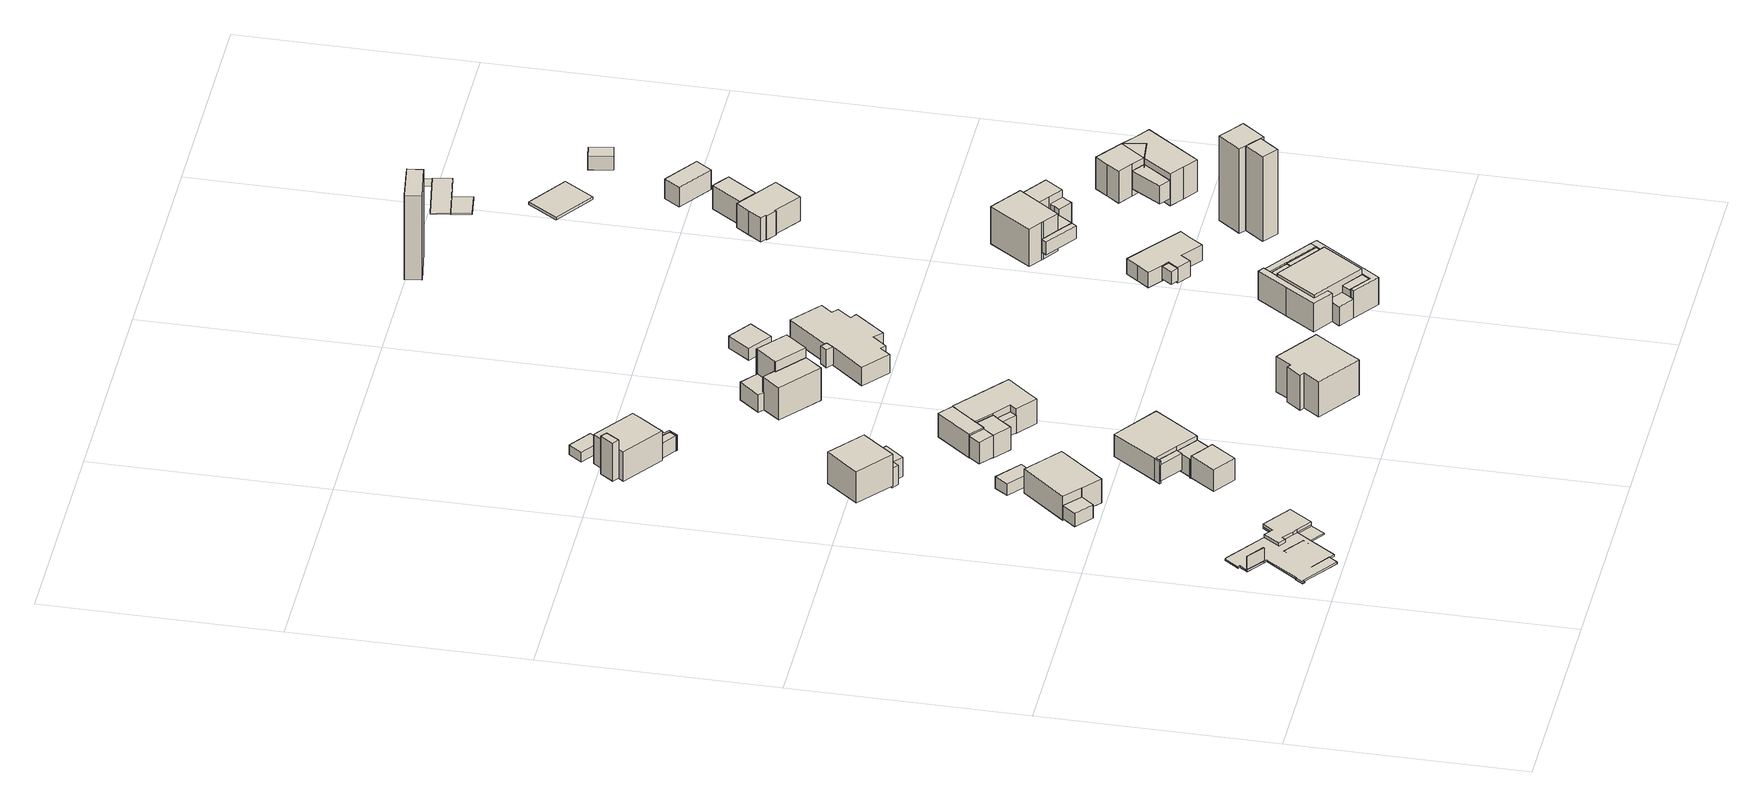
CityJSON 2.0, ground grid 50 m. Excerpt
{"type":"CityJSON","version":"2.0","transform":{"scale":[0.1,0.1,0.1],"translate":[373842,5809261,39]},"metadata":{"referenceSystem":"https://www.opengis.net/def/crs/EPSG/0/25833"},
"CityObjects":{
"building1":{"type":"Building","attributes":{"Gemeindeschluessel":"11000006","function":"31001_1010"},"address":[{"country":"Germany","locality":"Berlin","thoroughfareNumber":"7","thoroughfareName":"Schuchardtweg"}],"children":["building1-1","building1-2","building1-3","building1-4","building1-5"]},
"building1-1":{"type":"BuildingPart","attributes":{"BezugspunktDach":"2200","measuredHeight":0.392,"storeysAboveGround":2},"parents":["building1"],"geometry":[{"type":"Solid","lod":"1","boundaries":[[[[0,1,2,3,4,5,6,7,8,9,10,11,12,13,14,15,16,17,18,19,20,21,22]],[[23,24,25,26,27,28,29,30,31,32,33,34,35,36,37,38,39,40,41,42,43,44,45]],[[23,45,22,21]],[[24,23,21,20]],[[25,24,20,19]],[[26,25,19,18]],[[27,26,18,17]],[[28,27,17,16]],[[29,28,16,15]],[[30,29,15,14]],[[31,30,14,13]],[[32,31,13,12]],[[33,32,12,11]],[[34,33,11,10]],[[35,34,10,9]],[[36,35,9,8]],[[37,36,8,7]],[[38,37,7,6]],[[39,38,6,5]],[[40,39,5,4]],[[41,40,4,3]],[[42,41,3,2]],[[43,42,2,1]],[[44,43,1,0]],[[45,44,0,22]]]]}]},
"building1-2":{"type":"BuildingPart","attributes":{"BezugspunktDach":"2200","measuredHeight":3,"storeysAboveGround":2},"parents":["building1"],"geometry":[{"type":"Solid","lod":"1","boundaries":[[[[46,47,48,49]],[[50,51,52,53]],[[50,53,49,48]],[[51,50,48,47]],[[52,51,47,46]],[[53,52,46,49]]]]}]},
"building1-3":{"type":"BuildingPart","attributes":{"BezugspunktDach":"2200","measuredHeight":1.12,"storeysAboveGround":2},"parents":["building1"],"geometry":[{"type":"Solid","lod":"1","boundaries":[[[[54,55,56,57,58,59,60,61,62,63]],[[33,34,35,36,37,38,64,65,66,67]],[[33,67,63,62]],[[34,33,62,61]],[[35,34,61,60]],[[36,35,60,59]],[[37,36,59,58]],[[38,37,58,57]],[[64,38,57,56]],[[65,64,56,55]],[[66,65,55,54]],[[67,66,54,63]]]]}]},
"building1-4":{"type":"BuildingPart","attributes":{"BezugspunktDach":"2200","measuredHeight":0.116,"storeysAboveGround":2},"parents":["building1"],"geometry":[{"type":"Solid","lod":"1","boundaries":[[[[68,69,70,71,72,73,74,75,76,77,78,79,80,81]],[[82,83,84,85,86,87,88,89,90,91,92,93,94,95]],[[82,95,81,80]],[[83,82,80,79]],[[84,83,79,78]],[[85,84,78,77]],[[86,85,77,76]],[[87,86,76,75]],[[90,89,73,72]],[[91,90,72,71]],[[92,91,71,70]],[[93,92,70,69]],[[94,93,69,68]],[[95,94,68,81]],[[88,87,75,74]],[[88,74,73,89]]]]}]},
"building1-5":{"type":"BuildingPart","attributes":{"BezugspunktDach":"2200","measuredHeight":0.236,"storeysAboveGround":2},"parents":["building1"],"geometry":[{"type":"MultiSurface","lod":"1","boundaries":[[[96,97,98,99,100,101,102,103]],[[104,105,106,107,108,109,110,111]],[[75,74,103,102]],[[104,111,88,87]],[[105,104,102,101]],[[106,105,101,100]],[[107,106,100,99]],[[108,107,99,98]],[[109,108,98,97]],[[110,109,97,96]],[[74,73,96,103]],[[111,110,89,88]],[[87,88,74,75]],[[88,89,73,74]]]}]},
"building2":{"type":"Building","attributes":{"Gemeindeschluessel":"11000006","BezugspunktDach":"2200","function":"51009_1610","measuredHeight":0.288,"storeysAboveGround":0},"address":[{"country":"Germany","locality":"Berlin"}],"geometry":[{"type":"Solid","lod":"1","boundaries":[[[[112,113,114,115]],[[116,117,118,119]],[[116,119,115,114]],[[117,116,114,113]],[[118,117,113,112]],[[119,118,112,115]]]]}]},
"building3":{"type":"Building","attributes":{"Gemeindeschluessel":"11000006","function":"31001_1010"},"address":[{"country":"Germany","locality":"Berlin","thoroughfareNumber":"11A","thoroughfareName":"Schuchardtweg"}],"children":["building3-1","building3-2"]},
"building3-1":{"type":"BuildingPart","attributes":{"BezugspunktDach":"2200","measuredHeight":7.24,"storeysAboveGround":2},"parents":["building3"],"geometry":[{"type":"MultiSurface","lod":"1","boundaries":[[[120,121,122,123,124,125,126]],[[127,128,129,130,131,132,133]],[[127,133,126,125]],[[128,127,125,124]],[[129,128,124,123]],[[130,129,123,122]],[[131,130,122,121]],[[132,131,121,120]],[[134,135,120,126]],[[133,132,135,136,137]],[[137,136,135,134]]]}]},
"building3-2":{"type":"BuildingPart","attributes":{"BezugspunktDach":"2200","measuredHeight":3.18,"storeysAboveGround":2},"parents":["building3"],"geometry":[{"type":"MultiSurface","lod":"1","boundaries":[[[138,135,134,139]],[[137,136,140,141]],[[137,141,139,134]],[[140,136,135,138]],[[141,140,138,139]],[[136,137,142,134,135]]]}]},
"building4":{"type":"Building","attributes":{"Gemeindeschluessel":"11000006","BezugspunktDach":"2200","function":"31001_2463","measuredHeight":2.79,"storeysAboveGround":1},"address":[{"country":"Germany","locality":"Berlin","thoroughfareNumber":"11A (1)","thoroughfareName":"Schuchardtweg"}],"geometry":[{"type":"Solid","lod":"1","boundaries":[[[[143,144,145,146]],[[147,148,149,150]],[[147,150,146,145]],[[148,147,145,144]],[[149,148,144,143]],[[150,149,143,146]]]]}]},
"building5":{"type":"Building","attributes":{"Gemeindeschluessel":"11000006","BezugspunktDach":"2200","function":"31001_2463","measuredHeight":6.3,"storeysAboveGround":1},"address":[{"country":"Germany","locality":"Berlin","thoroughfareNumber":"11 (1)","thoroughfareName":"Schuchardtweg"}],"geometry":[{"type":"Solid","lod":"1","boundaries":[[[[151,152,153,154,155]],[[156,157,158,159,160]],[[156,160,155,154]],[[157,156,154,153]],[[158,157,153,152]],[[159,158,152,151]],[[160,159,151,155]]]]}]},
"building6":{"type":"Building","attributes":{"Gemeindeschluessel":"11000006","BezugspunktDach":"2200","function":"51009_1610","measuredHeight":3.89,"storeysAboveGround":0},"address":[{"country":"Germany","locality":"Berlin"}],"geometry":[{"type":"Solid","lod":"1","boundaries":[[[[161,162,163,164]],[[165,166,167,168]],[[165,168,164,163]],[[166,165,163,162]],[[167,166,162,161]],[[168,167,161,164]]]]}]},
"building7":{"type":"Building","attributes":{"Gemeindeschluessel":"11000006","function":"31001_1010"},"address":[{"country":"Germany","locality":"Berlin","thoroughfareNumber":"3","thoroughfareName":"Kornaue"}],"children":["building7-1","building7-2"]},
"building7-1":{"type":"BuildingPart","attributes":{"BezugspunktDach":"2200","measuredHeight":9.25,"storeysAboveGround":2},"parents":["building7"],"geometry":[{"type":"MultiSurface","lod":"1","boundaries":[[[169,170,171,172,173,174]],[[175,176,177,178,179,180]],[[175,180,174,173]],[[176,175,173,172]],[[181,182,183,176,172,171]],[[178,184,181,177,171,170]],[[179,178,170,169]],[[180,179,169,174]],[[177,183,182,181]],[[177,181,184,178]]]}]},
"building7-2":{"type":"BuildingPart","attributes":{"BezugspunktDach":"2200","measuredHeight":4.53,"storeysAboveGround":2},"parents":["building7"],"geometry":[{"type":"MultiSurface","lod":"1","boundaries":[[[185,186,187,188,189,190,182,184]],[[191,192,193,194,195,196,197,198]],[[192,191,182,190]],[[193,192,190,189]],[[194,193,189,188]],[[195,194,188,187]],[[196,195,187,186]],[[197,196,186,185]],[[198,197,185,184]],[[183,177,181,182]],[[181,177,178,184]]]}]},
"building8":{"type":"Building","attributes":{"Gemeindeschluessel":"11000006","function":"31001_1010"},"address":[{"country":"Germany","locality":"Berlin","thoroughfareNumber":"11","thoroughfareName":"Schuchardtweg"}],"children":["building8-1","building8-2"]},
"building8-1":{"type":"BuildingPart","attributes":{"BezugspunktDach":"2200","measuredHeight":9.36,"storeysAboveGround":2},"parents":["building8"],"geometry":[{"type":"MultiSurface","lod":"1","boundaries":[[[199,200,201,202,203,204,205,206]],[[207,208,209,210,211,212,213,214]],[[207,214,206,205]],[[208,207,205,204]],[[209,208,204,203]],[[210,209,203,202]],[[215,216,210,202,201]],[[212,211,201,200]],[[213,212,200,199]],[[214,213,199,206]],[[217,211,210,216,215]]]}]},
"building8-2":{"type":"BuildingPart","attributes":{"BezugspunktDach":"2200","measuredHeight":4.23,"storeysAboveGround":2},"parents":["building8"],"geometry":[{"type":"Solid","lod":"1","boundaries":[[[[218,216,215,219,220,221,222]],[[223,224,225,211,210,226,227]],[[223,227,222,221]],[[224,223,221,220]],[[225,224,220,219]],[[211,225,219,215]],[[226,210,216,218]],[[227,226,218,222]],[[210,211,215,216]]]]}]},
"building9":{"type":"Building","attributes":{"Gemeindeschluessel":"11000006","BezugspunktDach":"2200","function":"51009_1610","measuredHeight":9.11,"storeysAboveGround":0},"address":[{"country":"Germany","locality":"Berlin"}],"geometry":[{"type":"Solid","lod":"1","boundaries":[[[[228,229,230,231]],[[232,233,234,235]],[[232,235,231,230]],[[233,232,230,229]],[[234,233,229,228]],[[235,234,228,231]]]]}]},
"building10":{"type":"Building","attributes":{"Gemeindeschluessel":"11000006","BezugspunktDach":"2200","function":"51009_1610","measuredHeight":5.21,"storeysAboveGround":0},"address":[{"country":"Germany","locality":"Berlin"}],"geometry":[{"type":"Solid","lod":"1","boundaries":[[[[236,237,238,239]],[[240,241,242,243]],[[240,243,239,238]],[[241,240,238,237]],[[242,241,237,236]],[[243,242,236,239]]]]}]},
"building11":{"type":"Building","attributes":{"Gemeindeschluessel":"11000006","function":"31001_1010"},"address":[{"country":"Germany","locality":"Berlin","thoroughfareNumber":"6","thoroughfareName":"Kornaue"}],"children":["building11-1","building11-2"]},
"building11-1":{"type":"BuildingPart","attributes":{"BezugspunktDach":"2200","measuredHeight":9.39,"storeysAboveGround":2},"parents":["building11"],"geometry":[{"type":"MultiSurface","lod":"1","boundaries":[[[244,245,246,247,248,249,250,251,252,253]],[[254,255,256,257,258,259,260,261,262,263]],[[254,263,253,252]],[[255,254,252,251]],[[256,255,251,250]],[[257,256,250,249]],[[258,257,249,248]],[[259,258,248,247]],[[264,265,247,246]],[[260,259,266,267]],[[261,260,246,245],[268,269,264,267]],[[262,261,245,244]],[[263,262,244,253]],[[267,266,265,264]],[[264,269,268,267]]]}]},
"building11-2":{"type":"BuildingPart","attributes":{"BezugspunktDach":"2200","measuredHeight":3.73,"storeysAboveGround":2},"parents":["building11"],"geometry":[{"type":"MultiSurface","lod":"1","boundaries":[[[270,271,272,273,274,275,276,265,269]],[[266,277,278,279,280,281,282,283,268]],[[277,266,265,276]],[[278,277,276,275]],[[279,278,275,274]],[[280,279,274,273]],[[281,280,273,272]],[[282,281,272,271]],[[283,282,271,270]],[[268,283,270,269]],[[267,264,265,266]],[[268,269,264,267]]]}]},
"building12":{"type":"Building","attributes":{"Gemeindeschluessel":"11000006","BezugspunktDach":"2200","function":"31001_2463","measuredHeight":6.91,"storeysAboveGround":1},"address":[{"country":"Germany","locality":"Berlin","thoroughfareNumber":"1 (1)","thoroughfareName":"Kornaue"}],"geometry":[{"type":"Solid","lod":"1","boundaries":[[[[284,285,286,287]],[[288,289,290,291]],[[288,291,287,286]],[[289,288,286,285]],[[290,289,285,284]],[[291,290,284,287]]]]}]},
"building13":{"type":"Building","attributes":{"Gemeindeschluessel":"11000006","BezugspunktDach":"2200","function":"51009_1610","measuredHeight":3.61,"storeysAboveGround":0},"address":[{"country":"Germany","locality":"Berlin"}],"geometry":[{"type":"Solid","lod":"1","boundaries":[[[[272,271,270,269,292]],[[293,294,295,296,297]],[[293,297,292,269]],[[294,293,269,270]],[[295,294,270,271]],[[296,295,271,272]],[[297,296,272,292]]]]}]},
"building14":{"type":"Building","attributes":{"Gemeindeschluessel":"11000006","BezugspunktDach":"2200","function":"51009_1610","measuredHeight":4.11,"storeysAboveGround":0},"address":[{"country":"Germany","locality":"Berlin"}],"geometry":[{"type":"Solid","lod":"1","boundaries":[[[[298,299,300,301]],[[302,303,304,305]],[[302,305,301,300]],[[303,302,300,299]],[[304,303,299,298]],[[305,304,298,301]]]]}]},
"building15":{"type":"Building","attributes":{"Gemeindeschluessel":"11000006","BezugspunktDach":"2200","function":"31001_2463","measuredHeight":2.32,"storeysAboveGround":1},"address":[{"country":"Germany","locality":"Berlin","thoroughfareNumber":"6 (1)","thoroughfareName":"Kornaue"}],"geometry":[{"type":"Solid","lod":"1","boundaries":[[[[306,307,308,309]],[[310,311,312,313]],[[310,313,309,308]],[[311,310,308,307]],[[312,311,307,306]],[[313,312,306,309]]]]}]},
"building16":{"type":"Building","attributes":{"Gemeindeschluessel":"11000006","function":"31001_1010"},"address":[{"country":"Germany","locality":"Berlin","thoroughfareNumber":"1","thoroughfareName":"Kornaue"},{"country":"Germany","locality":"Berlin","thoroughfareNumber":"13","thoroughfareName":"Schuchardtweg"}],"children":["building16-1","building16-2"]},
"building16-1":{"type":"BuildingPart","attributes":{"BezugspunktDach":"2200","measuredHeight":6.99,"storeysAboveGround":2},"parents":["building16"],"geometry":[{"type":"Solid","lod":"1","boundaries":[[[[314,315,316,317,318,319,320,321,322]],[[323,324,325,326,327,328,329,330,331]],[[323,331,322,321]],[[324,323,321,320]],[[325,324,320,319]],[[326,325,319,318]],[[327,326,318,317]],[[328,327,317,316]],[[329,328,316,315]],[[330,329,315,314]],[[331,330,314,322],[331,332,333,330]],[[332,331,330,333]]]]}]},
"building16-2":{"type":"BuildingPart","attributes":{"BezugspunktDach":"2200","measuredHeight":5.42,"storeysAboveGround":2},"parents":["building16"],"geometry":[{"type":"Solid","lod":"1","boundaries":[[[[334,335,333,332,237,236]],[[336,331,330,337,338,339]],[[336,339,236,237]],[[331,336,237,332]],[[337,330,333,335]],[[338,337,335,334]],[[339,338,334,236]],[[330,331,332,333]]]]}]},
"building17":{"type":"Building","attributes":{"Gemeindeschluessel":"11000006","function":"31001_1010"},"address":[{"country":"Germany","locality":"Berlin","thoroughfareNumber":"12","thoroughfareName":"Schuchardtweg"}],"children":["building17-1","building17-2"]},
"building17-1":{"type":"BuildingPart","attributes":{"BezugspunktDach":"2200","measuredHeight":10.53,"storeysAboveGround":2},"parents":["building17"],"geometry":[{"type":"MultiSurface","lod":"1","boundaries":[[[340,341,342,343,344,345,346,347,348,349]],[[350,351,352,353,354,355,356,357,358,359]],[[350,359,349,348]],[[351,350,348,347]],[[352,351,347,346]],[[353,352,346,345]],[[354,353,345,344]],[[355,354,344,343]],[[356,355,343,342]],[[360,361,342,341]],[[358,357,341,340]],[[359,358,340,349]],[[357,356,362,361,360]]]}]},
"building17-2":{"type":"BuildingPart","attributes":{"BezugspunktDach":"2200","measuredHeight":5.1,"storeysAboveGround":2},"parents":["building17"],"geometry":[{"type":"Solid","lod":"1","boundaries":[[[[363,364,361,360]],[[356,365,366,357]],[[365,356,361,364]],[[366,365,364,363]],[[357,366,363,360]],[[356,357,360,361]]]]}]},
"building18":{"type":"Building","attributes":{"Gemeindeschluessel":"11000006","function":"31001_1010"},"address":[{"country":"Germany","locality":"Berlin","thoroughfareNumber":"4","thoroughfareName":"Kornaue"}],"children":["building18-1","building18-2","building18-3"]},
"building18-1":{"type":"BuildingPart","attributes":{"BezugspunktDach":"2200","measuredHeight":10.11,"storeysAboveGround":3},"parents":["building18"],"geometry":[{"type":"MultiSurface","lod":"1","boundaries":[[[367,368,369,370,371,372]],[[373,374,375,376,377,378]],[[379,380,372,371]],[[373,378,381,382]],[[374,373,382,383,384,385,371,370]],[[375,374,370,369]],[[376,375,369,368]],[[377,376,368,367]],[[380,386,387,367,372]],[[378,377,388,381]],[[382,381,380,379]],[[385,384,383,382]],[[381,388,387,386,380]]]}]},
"building18-2":{"type":"BuildingPart","attributes":{"BezugspunktDach":"2200","measuredHeight":4.19,"storeysAboveGround":3},"parents":["building18"],"geometry":[{"type":"MultiSurface","lod":"1","boundaries":[[[389,390,385,384,391,392]],[[393,383,382,394,395,396]],[[393,396,392,391]],[[383,393,391,384]],[[396,395,389,392]],[[382,383,384,385]],[[394,382,397,385,390]],[[394,390,389,395]]]}]},
"building18-3":{"type":"BuildingPart","attributes":{"BezugspunktDach":"2200","measuredHeight":7.68,"storeysAboveGround":3},"parents":["building18"],"geometry":[{"type":"MultiSurface","lod":"1","boundaries":[[[398,386,380,379,399,400,401]],[[395,394,382,381,388,402,403]],[[395,403,401,400]],[[394,395,404,395,394,390,389,400,399]],[[385,390,394,382,394,399,379]],[[402,388,386,398]],[[403,402,398,401]],[[389,390,394,395,404]],[[382,394,390,385]],[[381,382,379,380]],[[381,380,386,388]]]}]},
"building19":{"type":"Building","attributes":{"Gemeindeschluessel":"11000006","BezugspunktDach":"2200","function":"51009_1610","measuredHeight":4.21,"storeysAboveGround":0},"address":[{"country":"Germany","locality":"Berlin"}],"geometry":[{"type":"Solid","lod":"1","boundaries":[[[[405,406,407,408,409]],[[410,411,412,413,414]],[[410,414,409,408]],[[411,410,408,407]],[[412,411,407,406]],[[413,412,406,405]],[[414,413,405,409]]]]}]},
"building20":{"type":"Building","attributes":{"Gemeindeschluessel":"11000006","BezugspunktDach":"2200","function":"31001_1010","measuredHeight":4.41,"storeysAboveGround":1},"address":[{"country":"Germany","locality":"Berlin","thoroughfareNumber":"2","thoroughfareName":"Kornaue"}],"geometry":[{"type":"Solid","lod":"1","boundaries":[[[[415,416,417,418,419,420,421,422,423,424,425,407,406,405,426]],[[427,428,429,430,431,432,433,434,435,436,437,438,439,440,441]],[[427,441,426,405]],[[428,427,405,406]],[[429,428,406,407]],[[430,429,407,425]],[[431,430,425,424]],[[432,431,424,423]],[[433,432,423,422]],[[434,433,422,421]],[[435,434,421,420]],[[436,435,420,419]],[[437,436,419,418]],[[438,437,418,417]],[[439,438,417,416]],[[440,439,416,415]],[[441,440,415,426]]]]}]},
"building21":{"type":"Building","attributes":{"Gemeindeschluessel":"11000006","BezugspunktDach":"2200","function":"31001_2463","measuredHeight":3.14,"storeysAboveGround":1},"address":[{"country":"Germany","locality":"Berlin","thoroughfareNumber":"4 (1)","thoroughfareName":"Kornaue"}],"geometry":[{"type":"Solid","lod":"1","boundaries":[[[[442,443,444,445]],[[446,447,448,449]],[[446,449,445,444]],[[447,446,444,443]],[[448,447,443,442]],[[449,448,442,445]]]]}]},
"building22":{"type":"Building","attributes":{"Gemeindeschluessel":"11000006","function":"31001_1010"},"address":[{"country":"Germany","locality":"Berlin","thoroughfareNumber":"14","thoroughfareName":"Schuchardtweg"}],"children":["building22-1","building22-2","building22-3","building22-4"]},
"building22-1":{"type":"BuildingPart","attributes":{"BezugspunktDach":"2200","measuredHeight":8.64,"storeysAboveGround":2},"parents":["building22"],"geometry":[{"type":"MultiSurface","lod":"1","boundaries":[[[450,451,452,453,454]],[[455,456,457,458,459]],[[455,459,454,453]],[[460,461,462,463,453,452]],[[464,455,463,465,466]],[[457,456,452,451]],[[458,457,451,450]],[[459,467,468,469,450,454]],[[456,464,461,460]],[[466,465,463,462]],[[458,469,468,467]]]}]},
"building22-2":{"type":"BuildingPart","attributes":{"BezugspunktDach":"2200","measuredHeight":5.89,"storeysAboveGround":2},"parents":["building22"],"geometry":[{"type":"Solid","lod":"1","boundaries":[[[[470,469,468,471]],[[467,458,472,473]],[[467,473,471,468]],[[472,458,469,470]],[[473,472,470,471]],[[458,467,468,469]]]]}]},
"building22-3":{"type":"BuildingPart","attributes":{"BezugspunktDach":"2200","measuredHeight":5.89,"storeysAboveGround":2},"parents":["building22"],"geometry":[{"type":"MultiSurface","lod":"1","boundaries":[[[460,474,475,461]],[[476,477,456,464]],[[478,462,461,475]],[[476,464,466,479]],[[477,476,475,474]],[[456,477,474,460]],[[479,466,462,478]],[[464,456,460,461]]]}]},
"building22-4":{"type":"BuildingPart","attributes":{"BezugspunktDach":"2200","measuredHeight":6.7,"storeysAboveGround":2},"parents":["building22"],"geometry":[{"type":"MultiSurface","lod":"1","boundaries":[[[462,478,480,463]],[[481,479,466,465]],[[481,465,463,480]],[[479,481,480,478]],[[466,479,478,462]],[[482,465,466,462,463]]]}]},
"building23":{"type":"Building","attributes":{"Gemeindeschluessel":"11000006","function":"51009_1610"},"address":[{"country":"Germany","locality":"Berlin"}],"children":["building23-1","building23-2","building23-3","building23-4"]},
"building23-1":{"type":"BuildingPart","attributes":{"BezugspunktDach":"2200","measuredHeight":8.83,"storeysAboveGround":0},"parents":["building23"],"geometry":[{"type":"MultiSurface","lod":"1","boundaries":[[[483,484,485,486,487,488,489,490,491,492]],[[493,494,495,496,497,498,499,500,501,502]],[[493,502,492,491]],[[494,493,491,490]],[[495,494,490,489]],[[496,495,489,488],[496,503,504,495]],[[497,496,488,487]],[[498,497,487,486]],[[499,498,486,485]],[[500,499,485,484]],[[501,505,506,484,483]],[[502,501,483,492]],[[503,496,495,504]],[[500,506,505,501]]]}]},
"building23-2":{"type":"BuildingPart","attributes":{"BezugspunktDach":"2200","measuredHeight":6.47,"storeysAboveGround":0},"parents":["building23"],"geometry":[{"type":"MultiSurface","lod":"1","boundaries":[[[507,508,509,510,511,512,513]],[[514,515,516,517,518,519,520]],[[521,522,520,513,512]],[[515,514,512,511]],[[516,515,511,510]],[[518,517,509,508]],[[519,518,508,507]],[[520,519,507,513]],[[514,520,522,521]],[[523,517,516,510,509]]]}]},
"building23-3":{"type":"BuildingPart","attributes":{"BezugspunktDach":"2200","measuredHeight":6.47,"storeysAboveGround":0},"parents":["building23"],"geometry":[{"type":"Solid","lod":"1","boundaries":[[[[524,510,509,504,503]],[[495,517,516,525,496]],[[517,495,504,509]],[[525,516,510,524]],[[496,525,524,503]],[[495,496,503,504]],[[517,509,510,516]]]]}]},
"building23-4":{"type":"BuildingPart","attributes":{"BezugspunktDach":"2200","measuredHeight":5.54,"storeysAboveGround":0},"parents":["building23"],"geometry":[{"type":"Solid","lod":"1","boundaries":[[[[522,521,526,506,505,527]],[[501,500,528,514,520,529]],[[501,529,527,505]],[[528,500,506,526]],[[514,528,526,521]],[[529,520,522,527]],[[500,501,505,506]],[[520,514,521,522]]]]}]},
"building24":{"type":"Building","attributes":{"Gemeindeschluessel":"11000006","BezugspunktDach":"2200","function":"51009_1610","measuredHeight":3.04,"storeysAboveGround":0},"address":[{"country":"Germany","locality":"Berlin"}],"geometry":[{"type":"Solid","lod":"1","boundaries":[[[[530,531,532,533]],[[534,535,536,537]],[[534,537,533,532]],[[535,534,532,531]],[[536,535,531,530]],[[537,536,530,533]]]]}]},
"building25":{"type":"Building","attributes":{"Gemeindeschluessel":"11000006","BezugspunktDach":"2200","function":"31001_1010","measuredHeight":5.29,"storeysAboveGround":1},"address":[{"country":"Germany","locality":"Berlin","thoroughfareNumber":"16","thoroughfareName":"Schuchardtweg"}],"geometry":[{"type":"Solid","lod":"1","boundaries":[[[[538,539,540,541,542,543,544,545,546,547,548]],[[549,550,551,552,553,554,555,556,557,558,559]],[[549,559,548,547]],[[550,549,547,546]],[[551,550,546,545]],[[552,551,545,544]],[[553,552,544,543]],[[554,553,543,542]],[[555,554,542,541]],[[556,555,541,540]],[[557,556,540,539]],[[558,557,539,538]],[[559,558,538,548]]]]}]},
"building26":{"type":"Building","attributes":{"Gemeindeschluessel":"11000006","BezugspunktDach":"2200","function":"31001_2700","measuredHeight":21.76,"storeysAboveGround":1},"address":[{"country":"Germany","locality":"Berlin","thoroughfareNumber":"20 (4)","thoroughfareName":"Schuchardtweg"}],"geometry":[{"type":"Solid","lod":"1","boundaries":[[[[560,561,562,563]],[[564,565,566,567]],[[564,567,563,562]],[[565,564,562,561]],[[566,565,561,560]],[[567,566,560,563]]]]}]},
"building27":{"type":"Building","attributes":{"Gemeindeschluessel":"11000006","BezugspunktDach":"2200","function":"51009_1610","measuredHeight":3.07,"storeysAboveGround":0},"address":[{"country":"Germany","locality":"Berlin"}],"geometry":[{"type":"Solid","lod":"1","boundaries":[[[[568,569,570,571,572]],[[573,574,575,576,577]],[[573,577,572,571]],[[574,573,571,570]],[[575,574,570,569]],[[576,575,569,568]],[[577,576,568,572]]]]}]},
"building28":{"type":"Building","attributes":{"Gemeindeschluessel":"11000006","BezugspunktDach":"2200","function":"51009_1610","measuredHeight":21.13,"storeysAboveGround":0},"address":[{"country":"Germany","locality":"Berlin"}],"geometry":[{"type":"Solid","lod":"1","boundaries":[[[[578,579,580,581,582]],[[583,584,585,586,587]],[[583,587,582,581]],[[584,583,581,580]],[[585,584,580,579]],[[586,585,579,578]],[[587,586,578,582]]]]}]},
"building29":{"type":"Building","attributes":{"Gemeindeschluessel":"11000006","function":"31001_1010"},"address":[{"country":"Germany","locality":"Berlin","thoroughfareNumber":"18","thoroughfareName":"Schuchardtweg"}],"children":["building29-1","building29-2","building29-3"]},
"building29-1":{"type":"BuildingPart","attributes":{"BezugspunktDach":"2200","measuredHeight":11.67,"storeysAboveGround":2},"parents":["building29"],"geometry":[{"type":"MultiSurface","lod":"1","boundaries":[[[588,589,590,591,592,593,594,595]],[[596,597,598,599,600,601,602,603]],[[596,603,595,594]],[[597,596,594,593]],[[598,597,593,592]],[[604,605,598,592,591]],[[570,606,591,590]],[[600,599,607,608]],[[601,600,590,589]],[[602,601,589,588]],[[603,602,588,595]],[[609,599,598,605,604]],[[608,607,606,570]]]}]},
"building29-2":{"type":"BuildingPart","attributes":{"BezugspunktDach":"2200","measuredHeight":8.98,"storeysAboveGround":2},"parents":["building29"],"geometry":[{"type":"MultiSurface","lod":"1","boundaries":[[[610,611,612,613,605,604]],[[598,614,615,616,617,599]],[[614,598,605,613]],[[615,614,613,612]],[[616,615,612,611]],[[617,616,611,610]],[[606,618,610,604]],[[599,617,619,607]],[[620,598,599,604,605]],[[607,619,618,606]]]}]},
"building29-3":{"type":"BuildingPart","attributes":{"BezugspunktDach":"2200","measuredHeight":3.69,"storeysAboveGround":2},"parents":["building29"],"geometry":[{"type":"MultiSurface","lod":"1","boundaries":[[[569,621,622,606,570]],[[607,623,624,625,608]],[[623,619,618,622]],[[624,623,622,621]],[[625,624,621,569]],[[608,625,569,570]],[[607,608,570,606,626]],[[607,606,618,619]]]}]},
"building30":{"type":"Building","attributes":{"Gemeindeschluessel":"11000006","BezugspunktDach":"2200","function":"31001_1000","measuredHeight":21.17,"storeysAboveGround":1},"address":[{"country":"Germany","locality":"Berlin","thoroughfareNumber":"16 (1)","thoroughfareName":"Schuchardtweg"}],"geometry":[{"type":"Solid","lod":"1","boundaries":[[[[581,627,628,629,630,631,632]],[[633,634,635,636,637,583,638]],[[633,638,632,631]],[[634,633,631,630]],[[635,634,630,629]],[[636,635,629,628]],[[637,636,628,627]],[[583,637,627,581]],[[638,583,581,632]]]]}]},
"building31":{"type":"Building","attributes":{"Gemeindeschluessel":"11000006","BezugspunktDach":"2200","function":"51009_1610","measuredHeight":6.67,"storeysAboveGround":0},"address":[{"country":"Germany","locality":"Berlin"}],"geometry":[{"type":"Solid","lod":"1","boundaries":[[[[639,640,641,642,643,644]],[[645,646,647,648,649,650]],[[645,650,644,643]],[[646,645,643,642]],[[647,646,642,641]],[[648,647,641,640]],[[649,648,640,639]],[[650,649,639,644]]]]}]},
"building32":{"type":"Building","attributes":{"name":"Revierförsterei Wannsee","Gemeindeschluessel":"11000006","function":"31001_3010"},"address":[{"country":"Germany","locality":"Berlin","thoroughfareNumber":"20","thoroughfareName":"Schuchardtweg"}],"children":["building32-1","building32-2"]},
"building32-1":{"type":"BuildingPart","attributes":{"BezugspunktDach":"2200","measuredHeight":7.62,"storeysAboveGround":2},"parents":["building32"],"geometry":[{"type":"MultiSurface","lod":"1","boundaries":[[[651,652,653,654,655,656,657,658,659,660,661,662]],[[663,664,665,666,667,668,669,670,671,672,673,674]],[[663,674,662,661]],[[664,663,661,660]],[[665,664,660,659]],[[666,665,659,675,676]],[[667,666,658,657]],[[668,667,657,656]],[[669,668,656,655]],[[670,669,655,654]],[[671,670,654,653]],[[672,671,653,652]],[[673,672,652,651]],[[674,673,651,662]],[[676,675,659,658,677]]]}]},
"building32-2":{"type":"BuildingPart","attributes":{"BezugspunktDach":"2200","measuredHeight":7.45,"storeysAboveGround":2},"parents":["building32"],"geometry":[{"type":"MultiSurface","lod":"1","boundaries":[[[678,679,680,681,682]],[[683,684,685,676,675]],[[683,675,682,681]],[[684,683,681,680]],[[685,684,680,679]],[[676,685,679,678]],[[686,659,658,678,682]],[[675,676,658,659,686]]]}]},
"building33":{"type":"Building","attributes":{"Gemeindeschluessel":"11000006","BezugspunktDach":"2200","function":"51009_1610","measuredHeight":5.34,"storeysAboveGround":0},"address":[{"country":"Germany","locality":"Berlin"}],"geometry":[{"type":"Solid","lod":"1","boundaries":[[[[687,688,689,690]],[[691,692,693,694]],[[691,694,690,689]],[[692,691,689,688]],[[693,692,688,687]],[[694,693,687,690]]]]}]},
"building34":{"type":"Building","attributes":{"Gemeindeschluessel":"11000006","BezugspunktDach":"2200","function":"51009_1610","measuredHeight":0.375,"storeysAboveGround":0},"address":[{"country":"Germany","locality":"Berlin"}],"geometry":[{"type":"Solid","lod":"1","boundaries":[[[[695,696,697,698]],[[699,700,701,702]],[[699,702,698,697]],[[700,699,697,696]],[[701,700,696,695]],[[702,701,695,698]]]]}]},
"building35":{"type":"Building","attributes":{"Gemeindeschluessel":"11000006","BezugspunktDach":"2200","function":"31001_2700","measuredHeight":0.58,"storeysAboveGround":1},"address":[{"country":"Germany","locality":"Berlin","thoroughfareNumber":"20 (3)","thoroughfareName":"Schuchardtweg"}],"geometry":[{"type":"Solid","lod":"1","boundaries":[[[[703,704,705,706]],[[707,708,709,710]],[[707,710,706,705]],[[708,707,705,704]],[[709,708,704,703]],[[710,709,703,706]]]]}]},
"building36":{"type":"Building","attributes":{"Gemeindeschluessel":"11000006","function":"31001_1010"},"address":[{"country":"Germany","locality":"Berlin","thoroughfareNumber":"18A","thoroughfareName":"Schuchardtweg"}],"children":["building36-1","building36-2"]},
"building36-1":{"type":"BuildingPart","attributes":{"BezugspunktDach":"2200","measuredHeight":8.79,"storeysAboveGround":2},"parents":["building36"],"geometry":[{"type":"Solid","lod":"1","boundaries":[[[[711,712,713,714,715,716,717]],[[718,719,720,721,722,723,724]],[[718,724,717,716]],[[719,718,716,715]],[[720,719,715,714]],[[721,720,714,713]],[[722,721,713,712]],[[723,722,712,711]],[[724,723,711,717]]]]}]},
"building36-2":{"type":"BuildingPart","attributes":{"BezugspunktDach":"2200","measuredHeight":8.79,"storeysAboveGround":2},"parents":["building36"],"geometry":[{"type":"Solid","lod":"1","boundaries":[[[[725,716,726,715,727,728,729]],[[730,731,719,732,718,733,734]],[[730,734,729,728]],[[731,730,728,727]],[[719,731,727,715]],[[732,719,715,726]],[[718,732,726,716]],[[733,718,716,725]],[[734,733,725,729]]]]}]},
"building37":{"type":"Building","attributes":{"Gemeindeschluessel":"11000006","BezugspunktDach":"2200","function":"31001_2724","measuredHeight":5.6,"storeysAboveGround":1},"address":[{"country":"Germany","locality":"Berlin","thoroughfareNumber":"20 (1)","thoroughfareName":"Schuchardtweg"}],"geometry":[{"type":"Solid","lod":"1","boundaries":[[[[735,736,737,738,739]],[[740,741,742,743,744]],[[740,744,739,738]],[[741,740,738,737]],[[742,741,737,736]],[[743,742,736,735]],[[744,743,735,739]]]]}]},
"building38":{"type":"Building","attributes":{"Gemeindeschluessel":"11000006","BezugspunktDach":"2200","function":"31001_2700","measuredHeight":0.243,"storeysAboveGround":1},"address":[{"country":"Germany","locality":"Berlin","thoroughfareNumber":"20 (5)","thoroughfareName":"Schuchardtweg"}],"geometry":[{"type":"Solid","lod":"1","boundaries":[[[[745,746,747,748,749,750,751]],[[752,753,754,755,756,757,758]],[[752,758,751,750]],[[753,752,750,749]],[[754,753,749,748]],[[755,754,748,747]],[[756,755,747,746]],[[757,756,746,745]],[[758,757,745,751]]]]}]},
"building39":{"type":"Building","attributes":{"Gemeindeschluessel":"11000006","BezugspunktDach":"2200","function":"51009_1610","measuredHeight":0.028,"storeysAboveGround":0},"address":[{"country":"Germany","locality":"Berlin"}],"geometry":[{"type":"MultiSurface","lod":"1","boundaries":[[[750,749,759,760]]]}]},
"building40":{"type":"Building","attributes":{"Gemeindeschluessel":"11000006","BezugspunktDach":"2200","function":"31001_2723","measuredHeight":3.39,"storeysAboveGround":1},"address":[{"country":"Germany","locality":"Berlin","thoroughfareNumber":"20 (2)","thoroughfareName":"Schuchardtweg"}],"geometry":[{"type":"Solid","lod":"1","boundaries":[[[[761,762,763,764]],[[765,766,767,768]],[[765,768,764,763]],[[766,765,763,762]],[[767,766,762,761]],[[768,767,761,764]]]]}]}
},
"vertices":[
[9,56,42],[11,59,42],[86,6,42],[99,23,42],[110,16,42],[150,73,42],[171,102,42],[202,80,42],[237,129,42],[177,172,42],[161,149,42],[142,163,42],[59,222,42],[55,224,42],[33,193,42],[37,191,42],[26,175,42],[25,174,42],[61,147,42],[67,143,42],[18,74,42],[16,75,42],[5,59,42],[16,75,38],[18,74,38],[67,143,38],[61,147,38],[25,174,38],[26,175,38],[37,191,38],[33,193,38],[55,224,38],[59,222,38],[142,163,38],[161,149,38],[177,172,38],[237,129,38],[202,80,38],[171,102,38],[150,73,38],[110,16,38],[99,23,38],[86,6,38],[11,59,38],[9,56,38],[5,59,38],
[61,147,74],[62,149,74],[26,175,74],[25,174,74],[26,175,44],[62,149,44],[61,147,44],[25,174,44],
[133,119,49],[138,126,49],[162,109,49],[171,102,49],[202,80,49],[237,129,49],[177,172,49],[161,149,49],[142,163,49],[118,129,49],[162,109,38],[138,126,38],[133,119,38],[118,129,38],
[9,56,41],[11,59,41],[86,6,41],[99,23,41],[94,27,41],[94,28,41],[58,53,41],[94,103,41],[59,128,41],[69,142,41],[67,143,41],[18,74,41],[16,75,41],[5,59,41],[16,75,40],[18,74,40],[67,143,40],[69,142,40],[59,128,40],[94,103,40],[58,53,40],[94,28,40],[94,27,40],[99,23,40],[86,6,40],[11,59,40],[9,56,40],[5,59,40],
[94,28,42],[100,24,42],[101,23,42],[146,85,42],[145,86,42],[103,116,42],[94,103,42],[58,53,42],[94,103,39],[103,116,39],[145,86,39],[146,85,39],[101,23,39],[100,24,39],[94,28,39],[58,53,39],
[181,50,40],[202,80,40],[171,102,40],[150,73,40],[171,102,37],[202,80,37],[181,50,37],[150,73,37],
[151,530,105],[152,529,105],[189,498,105],[267,593,105],[230,624,105],[193,654,105],[115,561,105],[193,654,48],[230,624,48],[267,593,48],[189,498,48],[152,529,48],[151,530,48],[115,561,48],[115,561,84],[151,530,84],[151,530,52],[115,561,52],
[128,503,84],[92,533,84],[128,503,52],[92,533,52],[115,561,64],
[226,643,77],[248,670,77],[196,712,77],[176,684,77],[196,712,49],[248,670,49],[226,643,49],[176,684,49],
[332,259,89],[370,312,89],[346,328,89],[323,345,89],[285,292,89],[323,345,37],[346,328,37],[370,312,37],[332,259,37],[285,292,37],
[342,367,79],[351,379,79],[305,412,79],[296,400,79],[305,412,40],[351,379,40],[342,367,40],[296,400,40],
[154,909,132],[156,911,132],[191,955,132],[210,978,132],[138,1037,132],[82,968,132],[138,1037,57],[210,978,57],[191,955,57],[156,911,57],[154,909,57],[82,968,57],[191,955,97],[208,975,97],[208,975,57],[156,911,97],
[169,901,97],[179,913,97],[198,898,97],[230,937,97],[211,952,97],[221,965,97],[208,975,51],[221,965,51],[211,952,51],[230,937,51],[198,898,51],[179,913,51],[169,901,51],[156,911,51],
[296,400,88],[305,412,88],[351,379,88],[395,347,88],[463,442,88],[369,508,88],[302,414,88],[293,402,88],[302,414,35],[369,508,35],[463,442,35],[395,347,35],[351,379,35],[305,412,35],[296,400,35],[293,402,35],[351,379,78],[395,347,78],[351,379,59],
[370,312,78],[342,367,78],[327,346,78],[325,348,78],[323,345,78],[325,348,35],[327,346,35],[342,367,35],[370,312,35],[323,345,35],
[85,1445,142],[104,1473,142],[92,1482,142],[72,1454,142],[92,1482,51],[104,1473,51],[85,1445,51],[72,1454,51],
[306,738,97],[325,761,97],[296,784,97],[278,761,97],[296,784,45],[325,761,45],[306,738,45],[278,761,45],
[163,1373,120],[174,1389,120],[188,1408,120],[201,1426,120],[212,1442,120],[126,1503,120],[104,1473,120],[101,1469,120],[85,1445,120],[77,1434,120],[85,1445,50],[101,1469,50],[104,1473,50],[126,1503,50],[212,1442,50],[201,1426,50],[188,1408,50],[174,1389,50],[163,1373,50],[77,1434,50],[188,1408,91],[201,1426,91],[201,1426,54],[188,1408,54],[174,1389,54],[174,1389,91],
[191,1377,91],[204,1366,91],[194,1351,91],[196,1350,91],[209,1368,91],[199,1376,91],[223,1410,91],[223,1410,54],[199,1376,54],[209,1368,54],[196,1350,54],[194,1351,54],[204,1366,54],[191,1377,54],
[325,761,100],[385,835,100],[356,858,100],[296,784,100],[356,858,44],[385,835,44],[325,761,44],[296,784,44],
[163,1373,91],[174,1389,55],[191,1377,55],[204,1366,55],[194,1351,55],[163,1373,55],
[399,710,85],[410,724,85],[375,752,85],[364,739,85],[375,752,44],[410,724,44],[399,710,44],[364,739,44],
[173,1494,74],[193,1523,74],[146,1556,74],[125,1528,74],[146,1556,51],[193,1523,51],[173,1494,51],[125,1528,51],
[375,752,101],[410,724,101],[399,710,101],[440,677,101],[451,690,101],[496,744,101],[385,835,101],[363,808,101],[341,781,101],[363,808,43],[385,835,43],[496,744,43],[451,690,43],[440,677,43],[399,710,43],[410,724,43],[375,752,43],[341,781,43],[341,781,97],[375,752,97],
[341,710,97],[364,739,97],[325,761,43],[364,739,43],[341,710,43],[306,738,43],
[687,80,107],[707,110,107],[735,149,107],[756,179,107],[666,242,107],[643,208,107],[635,214,107],[612,183,107],[621,177,107],[597,143,107],[621,177,23],[612,183,23],[635,214,23],[643,208,23],[666,242,23],[756,179,23],[735,149,23],[707,110,23],[687,80,23],[597,143,23],[707,110,74],[735,149,74],[735,149,69],
[731,93,74],[759,133,74],[759,133,23],[731,93,23],
[468,1145,142],[505,1191,142],[446,1240,142],[444,1237,142],[410,1196,142],[409,1194,142],[410,1196,41],[444,1237,41],[446,1240,41],[505,1191,41],[468,1145,41],[409,1194,41],[410,1196,119],[409,1194,119],[409,1194,42],[410,1196,42],[444,1237,42],[444,1237,84],[410,1196,84],[468,1145,119],[468,1145,68],[468,1145,42],
[384,1213,84],[386,1216,84],[409,1265,84],[373,1222,84],[409,1265,42],[386,1216,42],[384,1213,42],[373,1222,42],[410,1196,60],
[438,1109,119],[386,1216,119],[384,1213,119],[355,1177,119],[438,1109,42],[355,1177,42],[384,1213,69],
[577,1112,74],[588,1127,74],[584,1130,74],[576,1137,74],[564,1123,74],[576,1137,32],[584,1130,32],[588,1127,32],[577,1112,32],[564,1123,32],
[573,998,74],[591,1020,74],[601,1011,74],[626,1041,74],[644,1025,74],[696,1089,74],[683,1098,74],[707,1127,74],[694,1138,74],[714,1162,74],[653,1213,74],[519,1043,74],[577,1112,30],[588,1127,30],[584,1130,30],[653,1213,30],[714,1162,30],[694,1138,30],[707,1127,30],[683,1098,30],[696,1089,30],[644,1025,30],[626,1041,30],[601,1011,30],[591,1020,30],[573,998,30],[519,1043,30],
[597,1240,69],[631,1288,69],[582,1322,69],[548,1275,69],[582,1322,40],[631,1288,40],[597,1240,40],[548,1275,40],
[1006,137,99],[1036,180,99],[1066,224,99],[960,297,99],[901,212,99],[960,297,27],[1066,224,27],[1036,180,27],[1006,137,27],[901,212,27],[1066,224,86],[1001,268,86],[1001,268,85],[960,297,85],[1001,268,27],[960,297,28],[1001,268,28],[962,168,27],[962,168,86],[1006,137,86],
[992,117,86],[948,148,86],[992,117,27],[948,148,27],
[1080,243,86],[1015,289,86],[1015,289,27],[1080,243,27],[1015,289,85],[1015,289,28],
[974,317,85],[974,317,28],[960,297,57],
[923,180,92],[930,191,92],[901,212,92],[938,264,92],[960,297,92],[974,317,92],[982,329,92],[970,337,92],[925,273,92],[881,209,92],[925,273,24],[970,337,24],[982,329,24],[974,317,24],[960,297,24],[938,264,24],[901,212,24],[930,191,24],[923,180,24],[881,209,24],[974,317,89],[982,329,89],[923,180,70],[930,191,70],
[999,102,89],[1100,246,89],[1088,255,89],[1080,243,89],[992,117,89],[948,148,89],[943,141,89],[948,148,24],[992,117,24],[1080,243,24],[1088,255,24],[1100,246,24],[999,102,24],[943,141,24],[948,148,70],[943,141,70],[1088,255,77],
[1015,289,89],[1015,289,24],
[962,168,70],[911,164,70],[962,168,24],[911,164,24],
[1003,505,53],[1018,526,53],[1004,537,53],[989,516,53],[1004,537,23],[1018,526,23],[1003,505,23],[989,516,23],
[1004,537,56],[1018,526,56],[1003,505,56],[1029,485,56],[1044,506,56],[1088,473,56],[1106,498,56],[1125,523,56],[1013,609,56],[994,584,56],[975,559,56],[994,584,19],[1013,609,19],[1125,523,19],[1106,498,19],[1088,473,19],[1044,506,19],[1029,485,19],[1003,505,19],[1018,526,19],[1004,537,19],[975,559,19],
[661,1952,266],[751,1966,266],[746,2000,266],[656,1987,266],[746,2000,65],[751,1966,65],[661,1952,65],[656,1987,65],
[1101,728,59],[1108,738,59],[1078,760,59],[1042,785,59],[1035,775,59],[1042,785,28],[1078,760,28],[1108,738,28],[1101,728,28],[1035,775,28],
[1206,345,221],[1237,385,221],[1221,397,221],[1206,409,221],[1175,369,221],[1206,409,19],[1221,397,19],[1237,385,19],[1206,345,19],[1175,369,19],
[1042,785,99],[1046,782,99],[1078,760,99],[1115,811,99],[1142,848,99],[1110,871,99],[1077,894,99],[1014,805,99],[1077,894,10],[1110,871,10],[1142,848,10],[1115,811,10],[1078,760,10],[1046,782,10],[1042,785,10],[1014,805,10],[1115,811,91],[1142,848,91],[1115,811,59],[1115,811,22],[1078,760,22],[1115,811,33],
[1143,790,91],[1172,770,91],[1199,808,91],[1170,828,91],[1170,828,10],[1199,808,10],[1172,770,10],[1143,790,10],[1143,790,59],[1143,790,22],[1142,848,45],
[1129,767,59],[1144,789,59],[1144,789,22],[1129,767,22],[1108,738,22],[1115,811,44],
[1218,400,221],[1244,380,221],[1281,429,221],[1255,448,221],[1230,467,221],[1193,419,221],[1230,467,19],[1255,448,19],[1281,429,19],[1244,380,19],[1218,400,19],[1193,419,19],
[1156,748,74],[1164,759,74],[1172,770,74],[1144,789,74],[1136,778,74],[1129,767,74],[1136,778,23],[1144,789,23],[1172,770,23],[1164,759,23],[1156,748,23],[1129,767,23],
[974,1325,90],[973,1323,90],[993,1308,90],[994,1311,90],[1050,1271,90],[1070,1300,90],[1090,1328,90],[1045,1359,90],[1010,1384,90],[1003,1389,90],[983,1361,90],[963,1333,90],[983,1361,33],[1003,1389,33],[1010,1384,33],[1045,1359,33],[1090,1328,33],[1070,1300,33],[1050,1271,33],[994,1311,33],[993,1308,33],[973,1323,33],[974,1325,33],[963,1333,33],[1010,1384,35],[1045,1359,35],[1045,1359,63],
[1045,1359,91],[1089,1422,91],[1072,1434,91],[1054,1447,91],[1010,1384,91],[1054,1447,35],[1072,1434,35],[1089,1422,35],[1010,1384,71],
[1279,575,66],[1324,635,66],[1298,654,66],[1257,591,66],[1298,654,23],[1324,635,23],[1279,575,23],[1257,591,23],
[920,1902,56],[975,1910,56],[966,1953,56],[912,1944,56],[966,1953,52],[975,1910,52],[920,1902,52],[912,1944,52],
[1031,1683,48],[1073,1746,48],[989,1803,48],[947,1740,48],[989,1803,42],[1073,1746,42],[1031,1683,42],[947,1740,42],
[1308,553,82],[1337,532,82],[1421,645,82],[1392,666,82],[1364,688,82],[1324,635,82],[1279,575,82],[1324,635,6],[1364,688,6],[1392,666,6],[1421,645,6],[1337,532,6],[1308,553,6],[1279,575,6],
[1298,654,82],[1373,640,82],[1308,729,82],[1288,703,82],[1268,676,82],[1288,703,6],[1308,729,6],[1373,640,6],[1298,654,6],[1268,676,6],
[1118,1463,83],[1129,1479,83],[1141,1496,83],[1069,1546,83],[1046,1513,83],[1069,1546,36],[1141,1496,36],[1129,1479,36],[1118,1463,36],[1046,1513,36],
[908,1943,57],[912,1944,57],[966,1953,57],[1027,1963,57],[1020,2002,57],[994,1998,57],[901,1983,57],[994,1998,55],[1020,2002,55],[1027,1963,55],[966,1953,55],[912,1944,55],[908,1943,55],[901,1983,55],
[1014,2025,57],[990,2021,57],
[1138,1662,75],[1168,1668,75],[1159,1717,75],[1129,1712,75],[1159,1717,42],[1168,1668,42],[1138,1662,42],[1129,1712,42]
]}
